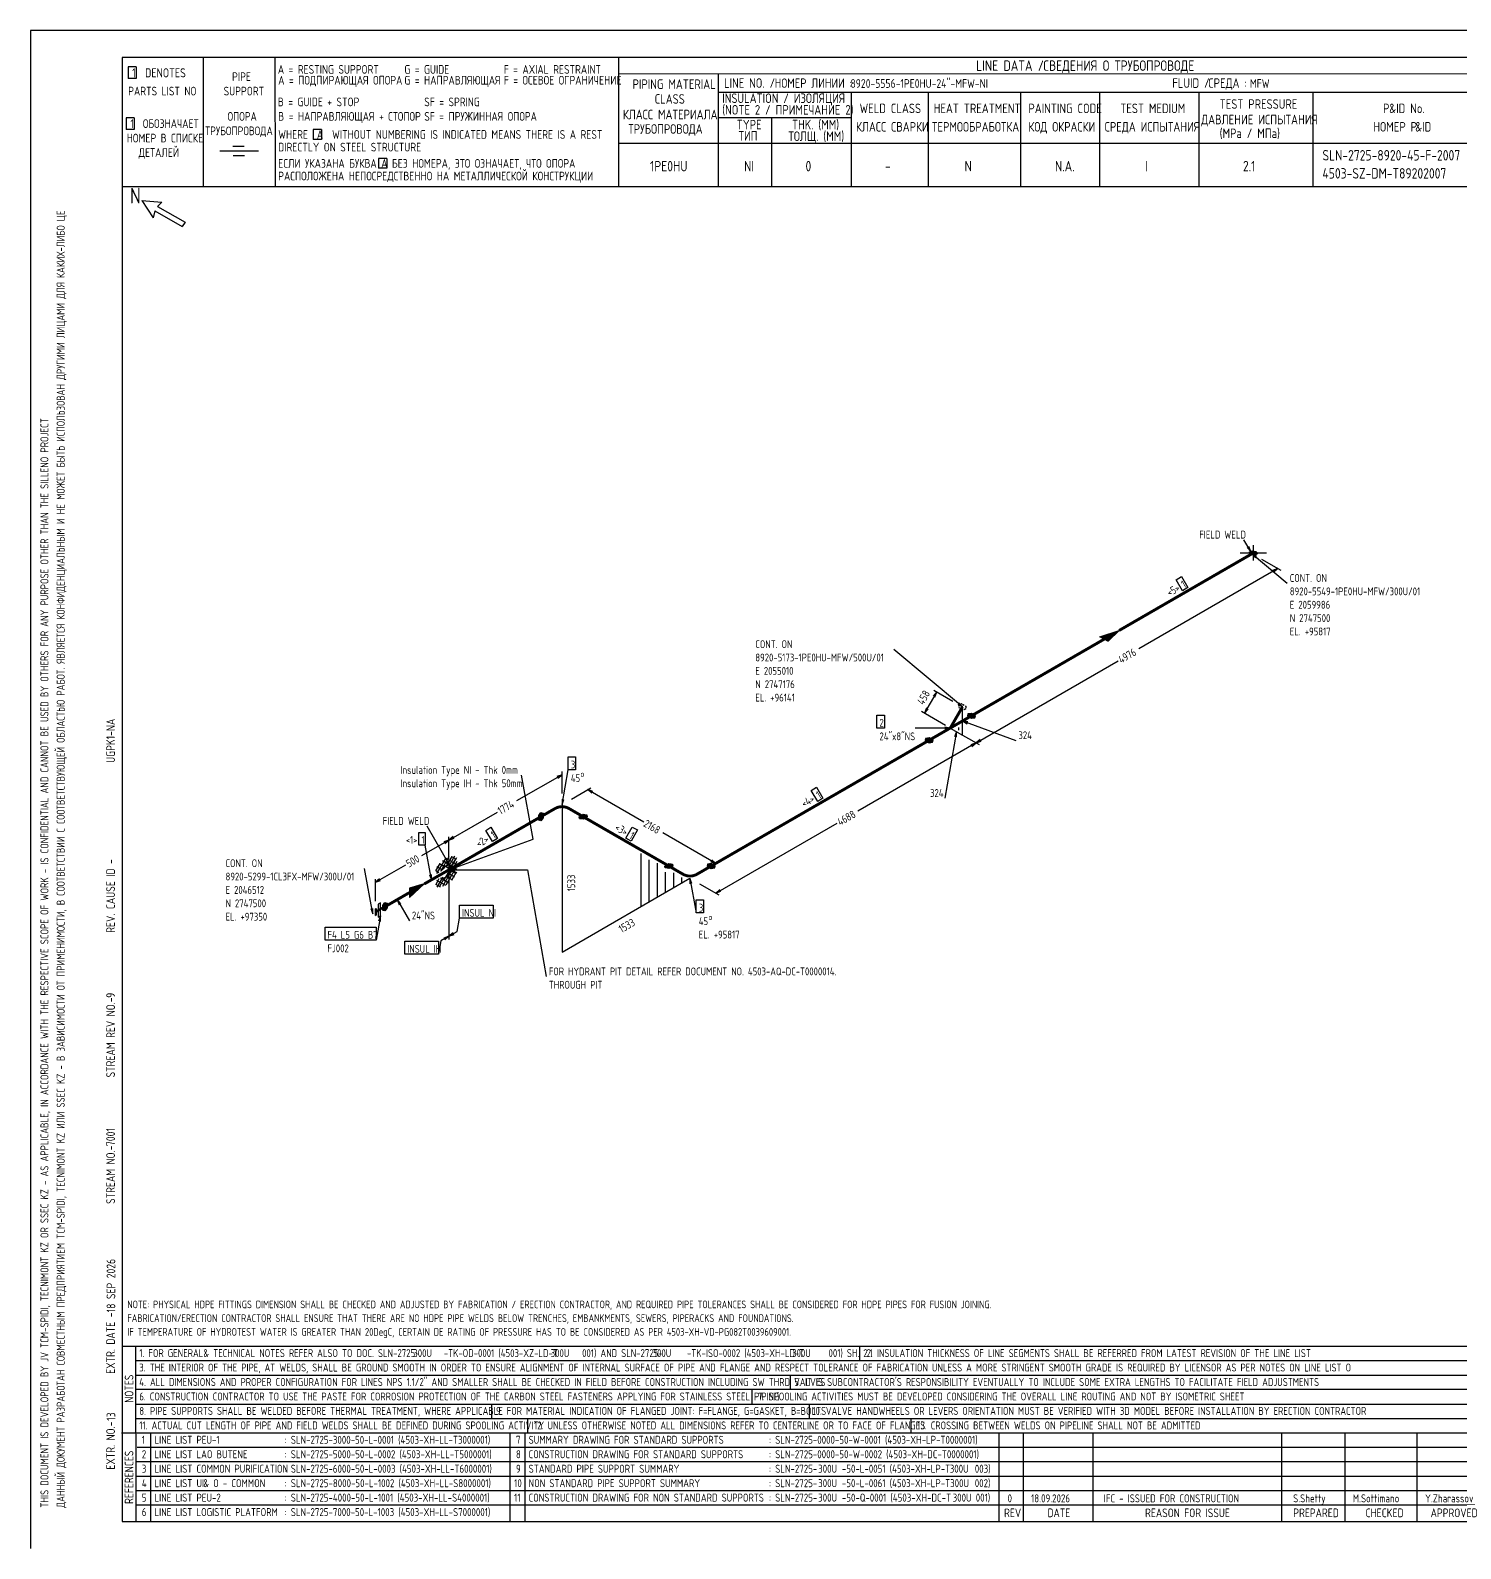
# Model space of a CAD drawing. Extents: x -1005 to 594, y -998 to 420.
# Drawn here: x 0 to 395.7, y 0 to 420 of the extents above; entities that cross this region are included whole.
import ezdxf

# ---------------------------------------------------------------- set-up
doc = ezdxf.new("R2010")
doc.units = 0
doc.linetypes.add('GT100', pattern=[0.8, 0.533333, -0.266667])
doc.styles.add('TTFN17', font='GOST type A')

msp = doc.modelspace()

# ---------------------------------------------------------------- linework, layer by layer
at = {"layer": 'GT_1', "flags": 128}
for points in [[(0, 420), (0, 0)], [(594, 420), (0, 420)], [(589.1, 412.5), (25.4, 412.5)], [(25.4, 412.5), (25.4, 7.5)], [(47.8, 412.5), (47.8, 376.7)], [(67.6, 412.5), (67.7, 376.7)], [(162.7, 412.5), (162.7, 376.7)], [(29.3, 409.9), (27.1, 409.9)], [(27.1, 409.9), (27.1, 406.7)], [(29.3, 409.9), (29.3, 406.7)], [(589.1, 408), (162.7, 407.9)], [(190.3, 407.8), (190.3, 376.7)], [(29.3, 406.7), (27.1, 406.7)], [(190.3, 402.9), (402.7, 402.9)], [(227.1, 402.9), (227.1, 376.7)], [(248.4, 402.9), (248.4, 376.8)], [(273.9, 402.9), (273.9, 376.7)], [(295.8, 402.9), (295.8, 376.7)], [(323.2, 402.9), (323.2, 376.7)], [(354.8, 402.9), (354.8, 376.8)], [(28.7, 395.8), (26.5, 395.8)], [(26.5, 395.8), (26.5, 392.6)], [(28.7, 395.8), (28.7, 392.6)], [(227.1, 395.8), (190.3, 395.8)], [(205, 395.8), (205, 376.7)], [(28.7, 392.6), (26.5, 392.6)], [(80.5, 392.6), (78.2, 392.6)], [(78.2, 392.6), (78.2, 389.8)], [(80.5, 392.6), (80.5, 389.8)], [(63.1, 386.6), (52.4, 386.6)], [(59.1, 387.9), (56, 387.9)], [(80.5, 389.8), (78.2, 389.8)], [(230.2, 388.7), (162.7, 388.7)], [(402.7, 388.7), (226.9, 388.7)], [(59.2, 385.3), (56.1, 385.3)], [(98.6, 384.6), (96.3, 384.6)], [(96.3, 384.6), (96.3, 381.9)], [(98.6, 384.6), (98.6, 381.9)], [(98.6, 381.9), (96.3, 381.9)], [(402.7, 376.7), (25.4, 376.7)], [(30.8, 372.9), (34, 368.1)], [(30.8, 372.9), (36.4, 372.5)], [(34.4, 370.1), (34, 368.1)], [(34.4, 370.1), (42, 365.7)], [(36.4, 372.5), (35.2, 371.3)], [(35.2, 371.3), (42.8, 366.9)], [(42.8, 366.9), (42, 365.7)], [(337.575, 275.825), (335.7, 279.05)], [(336.6, 276.95), (337.575, 275.825), (337.05, 277.25)], [(338.325, 273.35), (338.325, 277.55)], [(334.65, 275.45), (341.925, 275.45)], [(337.2, 275.675), (337.95, 276.05), (339.075, 275.825), (339.375, 275.225), (338.7, 274.775), (337.575, 275), (337.2, 275.675)], [(337.242, 275.6), (339.188, 275.6)], [(337.353, 275.4), (339.288, 275.4)], [(337.45, 275.8), (339.088, 275.8)], [(337.464, 275.2), (339.337, 275.2)], [(337.575, 275), (339.037, 275)], [(339.225, 274.475), (337.95, 275.225), (338.925, 274.1)], [(337.95, 275.225), (347.7, 267.05)], [(340.575, 273.725), (345.9, 270.65)], [(345.075, 271.1), (306.6, 248.9)], [(316.95, 268.025), (318.45, 268.925), (320.175, 265.85), (318.75, 264.95), (316.95, 268.025)], [(343.95, 270.125), (345.075, 271.1), (343.65, 270.575)], [(297.075, 251.6), (295.875, 252.275), (301.2, 254), (298.125, 251), (296.025, 252.2), (300.825, 253.775), (298.05, 251.075), (296.175, 252.125), (300.375, 253.55), (297.9, 251.15), (296.325, 252.05), (300, 253.25), (297.75, 251.225), (296.475, 251.9), (299.625, 253.1), (297.6, 251.3), (296.625, 251.825), (299.175, 252.8), (297.45, 251.375), (296.775, 251.75), (298.875, 252.65), (297.3, 251.45), (296.925, 251.675), (298.425, 252.35), (297.15, 251.525), (297.075, 251.6), (301.2, 254)], [(257.85, 232.85), (238.875, 248.75)], [(261.6, 222.875), (300.9, 245.6)], [(250.725, 236.975), (248.025, 232.325)], [(250.2, 235.55), (250.725, 236.975), (249.75, 235.85)], [(255.225, 234.35), (249.9, 237.425)], [(253.2, 227.75), (246.525, 231.575)], [(247.875, 232.55), (247.35, 231.125), (248.325, 232.25)], [(247.35, 231.125), (248.025, 232.325)], [(256.575, 233.6), (257.85, 232.85), (256.875, 233.975)], [(257.85, 225.05), (257.85, 232.85)], [(260.325, 231.05), (259.35, 230.9), (259.2, 230.375), (260.325, 229.7), (261.3, 229.85), (261.45, 230.375), (260.325, 231.05)], [(234.15, 230.6), (236.325, 230.6), (236.325, 227), (234.15, 227), (234.15, 230.6)], [(254.475, 227), (244.725, 227)], [(252.975, 226.775), (254.475, 227), (252.975, 227.225)], [(254.475, 227), (257.85, 225.05)], [(256.725, 227.15), (256.725, 226.4)], [(259.35, 228.725), (257.85, 228.95), (259.125, 228.2)], [(257.85, 228.95), (272.625, 223.55)], [(259.207, 230.4), (261.408, 230.4)], [(259.264, 230.6), (261.075, 230.6)], [(259.321, 230.8), (260.742, 230.8)], [(259.492, 230.2), (261.4, 230.2)], [(259.825, 230), (261.343, 230)], [(260.158, 229.8), (260.975, 229.8)], [(261.6, 222.875), (228.9, 203.975)], [(248.625, 224.3), (247.65, 224.15), (247.5, 223.625), (248.625, 222.95), (249.6, 223.1), (249.75, 223.625), (248.625, 224.3)], [(247.542, 223.6), (249.743, 223.6)], [(247.55, 223.8), (249.458, 223.8)], [(247.607, 224), (249.125, 224)], [(247.875, 223.4), (249.686, 223.4)], [(247.975, 224.2), (248.792, 224.2)], [(248.208, 223.2), (249.629, 223.2)], [(256.2, 226.025), (252.975, 207.575)], [(256.2, 224.525), (256.2, 226.025), (255.675, 224.6)], [(255.75, 226.25), (262.425, 222.425)], [(255.75, 226.25), (262.425, 222.425)], [(260.475, 221.9), (261.6, 222.875), (260.175, 222.35)], [(262.725, 223.85), (261.6, 222.875), (263.025, 223.4)], [(148.8, 219.05), (150.825, 219.05), (150.825, 215.45), (148.8, 215.45), (148.8, 219.05)], [(147.075, 205.85), (148.8, 215.45)], [(147.075, 208.85), (147.075, 215)], [(115.8, 187.775), (139.05, 196.25), (135.9, 213.95)], [(147.075, 214.1), (134.475, 206.825)], [(145.95, 213.125), (147.075, 214.1), (145.65, 213.575)], [(149.7, 207.35), (155.025, 210.425)], [(216, 209.75), (217.425, 210.65), (219.225, 207.575), (217.8, 206.675), (216, 209.75)], [(147.075, 207.35), (147.075, 205.85), (147.6, 207.275)], [(147.075, 205.85), (147.075, 164.975)], [(155.625, 209.45), (154.2, 209.975), (155.325, 209)], [(154.2, 209.975), (169.725, 201.05)], [(115.8, 196.025), (129.225, 203.75)], [(141.825, 202.175), (141.225, 201.35), (140.625, 201.5), (140.625, 202.775), (141.225, 203.6), (141.825, 203.45), (141.825, 202.175)], [(140.625, 202.6), (141.825, 202.6)], [(140.625, 202.4), (141.825, 202.4)], [(140.625, 202.2), (141.825, 202.2)], [(140.625, 202), (141.698, 202)], [(140.625, 201.8), (141.552, 201.8)], [(140.625, 201.6), (141.407, 201.6)], [(140.643, 202.8), (141.825, 202.8)], [(140.789, 203), (141.825, 203)], [(140.934, 203.2), (141.825, 203.2)], [(141.08, 203.4), (141.825, 203.4)], [(152.925, 201.8), (151.95, 201.95), (151.8, 202.475), (152.925, 203.15), (153.9, 203), (154.05, 202.475), (152.925, 201.8)], [(151.821, 202.4), (153.925, 202.4)], [(151.879, 202.2), (153.592, 202.2)], [(151.936, 202), (153.258, 202)], [(152.008, 202.6), (154.014, 202.6)], [(152.342, 202.8), (153.957, 202.8)], [(152.675, 203), (153.9, 203)], [(107.475, 198.125), (109.2, 198.125), (109.2, 194.6), (107.475, 194.6), (107.475, 198.125)], [(116.175, 188.825), (109.8, 199.85)], [(126, 198.65), (127.425, 199.55), (129.225, 196.475), (127.8, 195.575), (126, 198.65)], [(166.5, 199.625), (167.925, 198.8), (166.2, 195.725), (164.7, 196.55), (166.5, 199.625)], [(189.6, 189.575), (174.975, 197.975)], [(189.6, 181.325), (223.2, 200.675)], [(115.8, 196.025), (108.225, 191.675)], [(110.925, 185), (109.2, 194.6)], [(114.675, 195.05), (115.8, 196.025), (114.375, 195.5)], [(116.925, 197), (115.8, 196.025), (117.225, 196.55)], [(115.8, 190.775), (115.8, 196.925)], [(115.8, 190.775), (115.8, 196.925)], [(95.475, 184.325), (103.875, 189.2)], [(113.25, 189.575), (112.05, 187.475)], [(114.825, 190.925), (112.35, 186.725)], [(113.175, 189.5), (114.675, 188.6)], [(115.8, 191.375), (113.475, 187.325)], [(114, 190.325), (117.975, 188)], [(117.975, 190.1), (114, 183.125)], [(114.375, 184.85), (117.975, 191.15)], [(114.375, 189.05), (117.975, 186.95)], [(114.9, 191), (118.125, 189.2)], [(118.125, 189.125), (114.9, 183.5)], [(116.55, 191.45), (115.05, 188.825)], [(115.2, 189.95), (116.175, 188.825), (115.65, 190.25)], [(115.8, 186.95), (116.55, 187.325), (116.925, 188.375), (116.55, 189.05), (115.8, 188.6), (115.425, 187.55), (115.8, 186.95)], [(117.375, 191.525), (115.8, 188.825)], [(117.6, 190.775), (116.175, 188.3)], [(116.475, 191.45), (117.75, 190.7)], [(168.975, 177.65), (168.975, 192.275)], [(171.225, 178.925), (171.225, 190.55)], [(173.475, 180.275), (173.475, 189.65)], [(176.625, 188.15), (175.65, 188.3), (175.5, 188.825), (176.625, 189.5), (177.6, 189.35), (177.75, 188.825), (176.625, 188.15)], [(175.792, 189), (177.7, 189)], [(176.125, 189.2), (177.643, 189.2)], [(176.458, 189.4), (177.275, 189.4)], [(185.1, 186.95), (190.425, 190.025)], [(188.325, 189.5), (187.35, 189.35), (187.2, 188.825), (188.325, 188.15), (189.3, 188.3), (189.45, 188.825), (188.325, 189.5)], [(187.25, 189), (189.158, 189)], [(187.307, 189.2), (188.825, 189.2)], [(187.675, 189.4), (188.492, 189.4)], [(188.175, 190.1), (189.6, 189.575), (188.475, 190.55)], [(94.725, 175.625), (92.475, 188.15)], [(96.6, 185.3), (95.475, 184.325), (96.9, 184.85)], [(95.475, 179.075), (95.475, 185.225)], [(110.4, 186.425), (110.925, 185), (110.925, 186.5)], [(112.125, 187.625), (112.95, 187.025)], [(113.025, 185.3), (112.125, 183.725)], [(112.35, 184.925), (114.825, 183.5)], [(112.425, 188.675), (114, 187.775)], [(114, 185.675), (112.425, 182.975)], [(114.6, 185.6), (113.175, 183.125)], [(113.475, 185.525), (115.8, 184.175)], [(113.85, 185.75), (113.85, 185.75), (114.15, 185.6), (114.525, 185.6), (114.9, 185.825), (115.275, 186.125), (115.575, 186.5), (115.95, 187.025), (116.1, 187.55), (116.175, 188), (116.1, 188.45), (115.95, 188.75), (115.575, 188.9), (115.275, 188.9), (114.9, 188.75), (114.525, 188.525), (114.15, 188.075), (113.775, 187.55)], [(115.05, 185.825), (116.55, 185.075)], [(115.443, 187.6), (116.648, 187.6)], [(115.514, 187.8), (116.72, 187.8)], [(115.519, 187.4), (116.577, 187.4)], [(115.586, 188), (116.791, 188)], [(115.644, 187.2), (116.3, 187.2)], [(115.657, 188.2), (116.862, 188.2)], [(115.729, 188.4), (116.911, 188.4)], [(115.8, 188.6), (116.8, 188.6)], [(117.075, 188.525), (115.8, 187.775), (117.3, 188)], [(117.3, 188), (115.8, 187.775), (117.3, 187.55)], [(115.8, 187.775), (137.55, 187.775), (142.725, 158.225)], [(115.8, 186.725), (117.375, 185.825)], [(115.8, 186.275), (115.8, 168.5)], [(115.8, 186.275), (115.8, 168.5)], [(116.133, 188.8), (116.689, 188.8)], [(116.175, 187.85), (117.6, 186.875)], [(117.75, 187.1), (116.475, 184.85)], [(147.075, 164.975), (182.475, 185.45)], [(175.507, 188.8), (177.708, 188.8)], [(175.564, 188.6), (177.375, 188.6)], [(175.621, 188.4), (177.042, 188.4)], [(175.725, 181.55), (175.725, 187.175)], [(177.975, 182.825), (177.975, 186.95)], [(180.225, 184.175), (180.225, 185.675)], [(183, 184.025), (182.475, 185.45), (182.475, 183.95)], [(182.475, 185.45), (184.2, 175.85)], [(187.242, 188.8), (189.443, 188.8)], [(187.575, 188.6), (189.386, 188.6)], [(187.908, 188.4), (189.329, 188.4)], [(104.85, 181.475), (104.85, 180.125), (108.975, 183.875), (104.85, 182.675), (104.85, 180.275), (108.6, 183.65), (104.85, 182.6), (104.85, 180.5), (108.15, 183.425), (104.85, 182.375), (104.85, 180.65), (107.775, 183.125), (104.85, 182.225), (104.85, 180.8), (107.4, 182.975), (104.85, 182.075), (104.85, 180.95), (106.95, 182.675), (104.85, 181.925), (104.85, 181.175), (106.65, 182.525), (104.85, 181.7), (104.85, 181.325), (106.2, 182.225), (104.85, 181.55), (104.85, 181.475), (108.975, 183.875)], [(112.05, 183.8), (113.325, 183.05)], [(185.1, 183.95), (190.425, 180.875)], [(190.725, 182.3), (189.6, 181.325), (191.025, 181.85)], [(94.2, 177.05), (94.725, 175.625), (94.725, 177.125)], [(95.475, 176.3), (98.1, 177.8)], [(95.475, 176.075), (98.1, 177.575)], [(98.1, 177.425), (95.475, 175.925)], [(95.475, 175.175), (95.625, 175.25), (95.475, 176.975), (95.625, 177.05), (95.475, 175.175), (95.475, 176.975)], [(95.625, 177.05), (95.625, 175.25)], [(96.225, 176.525), (96.225, 174.725), (96.825, 175.025), (96.825, 178.625), (96.225, 178.325), (96.225, 176.525)], [(98.7, 177.275), (98.1, 176.45), (97.5, 176.6), (97.5, 177.875), (98.1, 178.7), (98.7, 178.55), (98.7, 177.275)], [(97.5, 177.8), (98.7, 177.8)], [(97.5, 177.6), (98.7, 177.6)], [(97.5, 177.4), (98.7, 177.4)], [(97.5, 177.2), (98.645, 177.2)], [(97.5, 177), (98.5, 177)], [(97.5, 176.8), (98.355, 176.8)], [(97.5, 176.6), (98.209, 176.6)], [(97.591, 178), (98.7, 178)], [(97.736, 178.2), (98.7, 178.2)], [(97.882, 178.4), (98.7, 178.4)], [(102.45, 178.4), (101.475, 179.525), (102, 178.1)], [(101.475, 179.525), (104.85, 173.675)], [(118.725, 178.025), (128.025, 178.025), (128.025, 174.425), (118.725, 174.425), (118.725, 178.025)], [(184.2, 179.45), (186.225, 179.45), (186.225, 175.85), (184.2, 175.85), (184.2, 179.45)], [(96.825, 175.025), (95.625, 168.35)], [(96.825, 173.525), (96.825, 175.025), (96.3, 173.6)], [(118.05, 170.75), (118.725, 174.425)], [(81.525, 171.95), (95.625, 171.95), (95.625, 168.35), (81.525, 168.35), (81.525, 171.95)], [(103.575, 168.05), (112.875, 168.05), (112.875, 164.45), (103.575, 164.45), (103.575, 168.05)], [(113.55, 168.125), (112.875, 164.45)], [(115.8, 169.4), (113.55, 168.125)], [(114.675, 168.425), (115.8, 169.4), (114.375, 168.875)], [(115.8, 169.4), (118.05, 170.75)], [(116.925, 170.375), (115.8, 169.4), (117.225, 169.925)], [(25.3, 56), (402.7, 56)], [(29.1, 56), (29.2, 7.5)], [(229.4, 56), (229.4, 52)], [(29.1, 52), (402.7, 52)], [(29.1, 48), (402.7, 48)], [(210.2, 48), (210.2, 44)], [(402.7, 44), (29.1, 44)], [(199.6, 44), (199.6, 40)], [(29.2, 40), (402.7, 40)], [(127.6, 40), (127.6, 36)], [(215.4, 40), (215.4, 36)], [(29.1, 36), (402.7, 36)], [(137.5, 36), (137.5, 32)], [(243.6, 36), (243.6, 32)], [(25.2, 32), (402.7, 32)], [(33.2, 32), (33.2, 7.6)], [(132.6, 32), (132.6, 7.6)], [(136.8, 32), (136.8, 7.6)], [(267.9, 32), (267.9, 7.5)], [(274.6, 32), (274.6, 7.5)], [(293.9, 32), (293.9, 7.5)], [(346.1, 32), (346.1, 7.5)], [(363.6, 32), (363.6, 7.5)], [(383.5, 32), (383.5, 7.5)], [(402.7, 28), (29.5, 28)], [(402.7, 24), (29.1, 24)], [(402.7, 20), (29.1, 20)], [(402.7, 16), (29.1, 16)], [(402.7, 12), (29.2, 12)], [(25.4, 7.5), (589.1, 7.5)], [(0, 0), (0, 0)]]:
    msp.add_lwpolyline(points, dxfattribs=at)
at = {"layer": 'GT_1', "const_width": 0.8, "flags": 128}
for points in [[(301.2, 254), (337.95, 275.225)], [(260.325, 230.375), (297.075, 251.6)], [(254.475, 227), (257.85, 232.85)], [(248.625, 223.625), (254.475, 227)], [(254.475, 227), (260.325, 230.375)], [(188.325, 188.825), (248.625, 223.625)], [(115.8, 187.775), (141.225, 202.475)], [(141.225, 202.475), (145.125, 204.725)], [(149.025, 204.725), (152.925, 202.475)], [(152.925, 202.475), (176.625, 188.825)], [(176.625, 188.825), (180.525, 186.575)], [(184.425, 186.575), (188.325, 188.825)], [(108.975, 183.875), (115.8, 187.775)], [(98.1, 177.575), (104.85, 181.475)]]:
    msp.add_lwpolyline(points, dxfattribs=at)
at = {"layer": 'GT_1', "linetype": 'GT100', "flags": 128}
msp.add_lwpolyline([(258.75, 233.075), (258.825, 232.325), (258.075, 231.95), (256.95, 232.625), (256.875, 233.375), (257.625, 233.75), (258.75, 233.075)], dxfattribs=at)
at = {"layer": 'GT_1', "const_width": 0.8, "flags": 128}
for points in [[(145.125, 204.725, -0.267941), (149.025, 204.725)], [(180.525, 186.575, 0.267941), (184.425, 186.575)]]:
    msp.add_lwpolyline(points, format="xyb", dxfattribs=at)

# ---------------------------------------------------------------- texts
at = {"layer": 'GT_1', "style": 'TTFN17'}
for s, height, p in [('LINE DATA /', 2.8875, (261.633, 408.8)), ('СВЕДЕНИЯ О ТРУБОПРОВОДЕ', 2.8875, (280.233, 408.8)), (' 1  DENOTES', 2.5025, (26.875, 407)), (' PIPE', 2.4062, (54.561, 406)), ('A = RESTING SUPPORT', 2.40625, (68.461, 408)), ('A = ПОДПИРАЮЩАЯ ОПОРА', 2.40625, (68.561, 405)), ('G = GUIDE', 2.4062, (103.461, 408)), ('G = НАПРАВЛЯЮЩАЯ', 2.40625, (103.461, 405)), ('F = AXIAL RESTRAINT', 2.40625, (130.961, 408)), ('F = ОСЕВОЕ ОГРАНИЧЕНИЕ', 2.40625, (130.961, 405)), ('PARTS LIST NO', 2.40625, (27.061, 402)), ('SUPPORT', 2.4062, (53.461, 402)), ('PIPING MATERIAL', 2.64687, (166.597, 403.8)), ('LINE NO. /', 2.6469, (191.897, 404.1)), ('НОМЕР ЛИНИИ :', 2.59875, (205.89, 404.1)), ('8920-5556-1PE0HU-24"-MFW-NI', 2.40625, (226.861, 404.1)), ('FLUID /', 2.6469, (315.897, 404.1)), ('СРЕДА :', 2.6469, (325.897, 404.1)), ('MFW', 2.4062, (337.361, 404.1)), ('B = GUIDE + STOP', 2.40625, (68.461, 399)), ('SF = SPRING', 2.40625, (108.961, 399)), ('CLASS', 2.6469, (172.697, 399.7)), ('(NOTE 2 / ПРИМЕЧАНИЕ 2)', 2.64687, (191.397, 396.7)), ('INSULATION / ИЗОЛЯЦИЯ', 2.64687, (191.397, 399.9)), ('WELD CLASS', 2.6469, (229.397, 397.1)), ('HEAT TREATMENT', 2.64687, (249.897, 397.1)), ('PAINTING CODE', 2.64687, (276.097, 397.1)), ('TEST MEDIUM', 2.64687, (301.497, 397.1)), ('TEST PRESSURE', 2.64687, (328.997, 398.3)), ('P', 2.647, (374.197, 397.1)), ('&ID No.', 2.6469, (375.908, 397.1)), (' 1  ОБОЗНАЧАЕТ', 2.40625, (26.461, 393)), ('ОПОРА', 2.4062, (54.561, 395)), ('B = НАПРАВЛЯЮЩАЯ + СТОПОР', 2.40625, (68.561, 395)), ('SF = ПРУЖИННАЯ ОПОРА', 2.40625, (108.961, 395)), ('КЛАСС МАТЕРИАЛА', 2.64687, (163.897, 395.4)), ('TYPE', 2.6469, (195.397, 392.6)), ('THK. (MM)', 2.6469, (210.697, 392.6)), ('ДАВЛЕНИЕ ИСПЫТАНИЯ', 2.64687, (323.897, 394)), ('НОМЕР В СПИСКЕ', 2.40625, (26.661, 389)), ('ТРУБОПРОВОДА', 2.40625, (48.361, 391)), ('WHERE  A  WITHOUT NUMBERING IS INDICATED MEANS THERE IS A REST', 2.40625, (68.561, 390)), ('ТРУБОПРОВОДА', 2.64687, (165.397, 391.4)), ('ТИП', 2.6469, (195.897, 389.5)), ('ТОЛЩ. (ММ)', 2.6469, (209.697, 389.4)), ('КЛАСС СВАРКИ', 2.64687, (228.397, 392)), ('ТЕРМООБРАБОТКА', 2.64687, (249.397, 392)), ('КОД ОКРАСКИ', 2.64687, (276.097, 392)), ('СРЕДА ИСПЫТАНИЯ', 2.64687, (297.197, 392)), ('(MPa / МПа)', 2.64687, (328.997, 390.2)), ('НОМЕР P', 2.6469, (371.497, 392)), ('&ID', 2.6469, (383.097, 392)), ('ДЕТАЛЕЙ', 2.4062, (29.961, 385)), ('DIRECTLY ON STEEL STRUCTURE', 2.40625, (68.561, 386.5)), ('SLN-2725-8920-45-F-2007', 2.8875, (357.433, 384)), ('ЕСЛИ УКАЗАНА БУКВА A БЕЗ НОМЕРА, ЭТО ОЗНАЧАЕТ, ЧТО ОПОРА', 2.40625, (68.561, 382)), ('1PE0HU', 2.8875, (171.433, 381)), ('NI', 2.8875, (197.433, 381)), ('0', 2.888, (214.433, 381)), ('-', 2.888, (236.433, 381)), ('N', 2.888, (258.433, 381)), ('N.A.', 2.8875, (283.433, 381)), ('I', 2.888, (308.433, 381)), ('2.1', 2.8875, (335.433, 381)), ('РАСПОЛОЖЕНА НЕПОСРЕДСТВЕННО НА МЕТАЛЛИЧЕСКОЙ КОНСТРУКЦИИ', 2.40625, (68.561, 378.5)), ('4503-SZ-DM-T89202007', 2.8875, (357.433, 379)), ('N', 4.331, (27.55, 372.1)), ('FIELD WELD', 2.1656, (323.357, 279.425)), ('CONT. ON', 2.1656, (348.4, 267.425)), ('8920-5549-1PE0HU-MFW/300U/01', 2.16562, (348.4, 263.728)), ('E 2059986', 2.1656, (348.4, 260.03)), ('N 2747500', 2.1656, (348.4, 256.333)), ('EL. +95817', 2.1656, (348.4, 252.635)), ('CONT. ON', 2.1656, (200.546, 249.125)), ('8920-5173-1PE0HU-MFW/500U/01', 2.16562, (200.546, 245.428)), ('E 2055010', 2.1656, (200.546, 241.73)), ('N 2747176', 2.1656, (200.546, 238.033)), ('EL. +96141', 2.1656, (200.546, 234.335)), ('2', 2.166, (234.874, 227.375)), ('24"x8"NS', 2.1656, (234.874, 223.625)), ('324', 2.1656, (273.325, 223.925)), ('Insulation Type NI - Thk 0mm', 2.16562, (102.392, 214.325)), ('3', 2.166, (149.5, 215.825)), ('45', 2.1656, (149.5, 212.075)), ('o', 1.624, (152.145, 213.481)), ('Insulation Type IH - Thk 50mm.', 2.16562, (102.392, 210.628)), ('324', 2.1656, (248.879, 207.95)), ('FIELD WELD', 2.1656, (97.457, 200.225)), ('<1>', 2.1656, (103.858, 194.975)), ('1', 2.166, (108.216, 194.975)), ('CONT. ON', 2.1656, (53.989, 188.525)), ('8920-5299-1CL3FX-MFW/300U/01', 2.16562, (53.989, 184.828)), ('E 2046512', 2.1656, (53.989, 181.13)), ('N 2747500', 2.1656, (53.989, 177.433)), ('24"NS', 2.1656, (105.55, 174.05)), ('INSUL NI', 2.1656, (119.425, 174.8)), ('3', 2.166, (184.9, 176.225)), ('EL. +97350', 2.1656, (53.989, 173.735)), ('45', 2.1656, (184.9, 172.475)), ('o', 1.624, (187.545, 173.881)), ('F4 L5 G6 B7', 2.16562, (82.193, 168.725)), ('EL. +95817', 2.1656, (184.9, 168.778)), ('FJ002', 2.1656, (82.193, 164.975)), ('INSUL IH', 2.1656, (104.269, 164.825)), ('FOR HYDRANT PIT DETAIL REFER DOCUMENT NO. 4503-AQ-DC-T0000014.', 2.16562, (143.425, 158.6)), ('THROUGH PIT', 2.16562, (143.425, 154.903)), ('NOTE: PHYSICAL HDPE FITTINGS DIMENSION SHALL BE CHECKED AND ADJUSTED BY FABRICATION / ERECTION CONTRACTOR, AND REQUIRED PIPE TOLERANCES SHALL BE CONSIDERED FOR HDPE PIPES FOR FUSION JOINING.', 2.1175, (26.818, 66.5)), ('FABRICATION/ERECTION CONTRACTOR SHALL ENSURE THAT THERE ARE NO HDPE PIPE WELDS BELOW TRENCHES, EMBANKMENTS, SEWERS, PIPERACKS AND FOUNDATIONS.', 2.1175, (26.818, 62.7)), ('IF TEMPERATURE OF HYDROTEST WATER IS GREATER THAN 20DegC, CERTAIN DE RATING OF PRESSURE HAS TO BE CONSIDERED AS PER 4503-XH-VD-PG082T0039609001.', 2.1175, (26.818, 58.9)), ('1. FOR GENERAL', 2.18487, (30.128, 53)), ('& TECHNICAL NOTES REFER ALSO TO DOC. SLN-2725-      -TK-OD-0001 (4503-XZ-LD-T      001) AND SLN-2725-      -TK-ISO-0002 (4503-XH-LD-T      001) SH. 2.1', 2.18487, (47.868, 53)), ('300U', 2.1849, (105.928, 53)), ('300U', 2.1849, (143.928, 53)), ('300U', 2.1849, (172.128, 53)), ('300U', 2.1849, (210.728, 53)), ('2. INSULATION THICKNESS OF LINE SEGMENTS SHALL BE REFERRED FROM LATEST REVISION OF THE LINE LIST', 2.18487, (231.328, 53)), ('3. THE INTERIOR OF THE PIPE, AT WELDS, SHALL BE GROUND SMOOTH IN ORDER TO ENSURE ALIGNMENT OF INTERNAL SURFACE OF PIPE AND FLANGE AND RESPECT TOLERANCE OF FABRICATION UNLESS A MORE STRINGENT SMOOTH GRADE IS REQUIRED BY LICENSOR AS PER NOTES ON LINE LIST O', 2.18487, (30.128, 49)), ('4. ALL DIMENSIONS AND PROPER CONFIGURATION FOR LINES NPS 1.1/2" AND SMALLER SHALL BE CHECKED IN FIELD BEFORE CONSTRUCTION INCLUDING SW THRD VALVES', 2.18487, (30.128, 45)), ("5. IT IS SUBCONTRACTOR'S RESPONSIBILITY EVENTUALLY TO INCLUDE SOME EXTRA LENGTHS TO FACILITATE FIELD ADJUSTMENTS", 2.18487, (211.328, 45)), ('6. CONSTRUCTION CONTRACTOR TO USE THE PASTE FOR CORROSION PROTECTION OF THE CARBON STEEL FASTENERS APPLYING FOR STAINLESS STEEL PIPING', 2.18487, (30.128, 41)), ('7. SPOOLING ACTIVITIES MUST BE DEVELOPED CONSIDERING THE OVERALL LINE ROUTING AND NOT BY ISOMETRIC SHEET', 2.18487, (201.328, 41)), ('8. PIPE SUPPORTS SHALL BE WELDED BEFORE THERMAL TREATMENT, WHERE APPLICABLE', 2.18487, (30.128, 37)), ('9. FOR MATERIAL INDICATION OF FLANGED JOINT: F=FLANGE, G=GASKET, B=BOLTS', 2.18487, (128.828, 37)), ('10. VALVE HANDWHEELS OR LEVERS ORIENTATION MUST BE VERIFIED WITH 3D MODEL BEFORE INSTALLATION BY ERECTION CONTRACTOR', 2.18487, (216.328, 37)), ('11. ACTUAL CUT LENGTH OF PIPE AND FIELD WELDS SHALL BE DEFINED DURING SPOOLING ACTIVITY', 2.18487, (30.128, 33)), ('12. UNLESS OTHERWISE NOTED ALL DIMENSIONS REFER TO CENTERLINE OR TO FACE OF FLANGES', 2.18487, (139.328, 33)), ('13. CROSSING BETWEEN WELDS ON PIPELINE SHALL NOT BE ADMITTED', 2.18487, (245.328, 33)), ('1', 2.214, (30.832, 29)), ('LINE LIST PEU-1', 2.21375, (34.332, 29)), (': SLN-2725-3000-50-L-0001 (4503-XH-LL-T3000001)', 2.21375, (70.332, 29)), ('7', 2.214, (134.332, 29)), ('SUMMARY DRAWING FOR STANDARD SUPPORTS', 2.21375, (137.832, 29)), (': SLN-2725-0000-50-W-0001 (4503-XH-LP-T0000001)', 2.21375, (204.332, 29)), ('2', 2.214, (30.832, 25)), ('LINE LIST LAO BUTENE', 2.21375, (34.332, 25)), (': SLN-2725-5000-50-L-0002 (4503-XH-LL-T5000001)', 2.21375, (70.332, 25)), ('8', 2.214, (134.332, 25)), ('CONSTRUCTION DRAWING FOR STANDARD SUPPORTS', 2.21375, (137.832, 25)), (': SLN-2725-0000-50-W-0002 (4503-XH-DC-T0000001)', 2.21375, (204.332, 25)), ('3', 2.214, (30.832, 21)), ('LINE LIST COMMON PURIFICATION', 2.21375, (34.332, 21)), (': SLN-2725-6000-50-L-0003 (4503-XH-LL-T6000001)', 2.21375, (70.332, 21)), ('9', 2.214, (134.332, 21)), ('STANDARD PIPE SUPPORT SUMMARY', 2.21375, (137.832, 21)), (': SLN-2725-      -50-L-0051 (4503-XH-LP-T      003)', 2.21375, (204.332, 21)), ('300U', 2.2138, (217.932, 21)), ('300U', 2.2138, (254.332, 21)), ('4', 2.214, (30.832, 17)), ('LINE LIST UI', 2.21375, (34.332, 17)), ('& O - COMMON', 2.21375, (47.849, 17)), (': SLN-2725-8000-50-L-1002 (4503-XH-LL-S8000001)', 2.21375, (70.332, 17)), ('10', 2.2138, (133.832, 17)), ('NON STANDARD PIPE SUPPORT SUMMARY', 2.21375, (137.832, 17)), (': SLN-2725-      -50-L-0061 (4503-XH-LP-T      002)', 2.21375, (204.332, 17)), ('300U', 2.2138, (217.932, 17)), ('300U', 2.2138, (254.432, 17)), ('5', 2.214, (30.832, 13)), ('LINE LIST PEU-2', 2.21375, (34.332, 13)), (': SLN-2725-4000-50-L-1001 (4503-XH-LL-S4000001)', 2.21375, (70.332, 13)), ('11', 2.2138, (133.832, 13)), ('CONSTRUCTION DRAWING FOR NON STANDARD SUPPORTS', 2.21375, (137.832, 13)), (': SLN-2725-      -50-Q-0001 (4503-XH-DC-T      001)', 2.21375, (204.332, 13)), ('300U', 2.2138, (217.932, 13)), ('300U', 2.2138, (255.132, 13)), ('0', 2.214, (270.332, 12.8)), ('18.09.2026', 2.2138, (276.832, 12.8)), ('IFC - ISSUED FOR CONSTRUCTION', 2.21375, (296.932, 12.8)), ('S.Shetty', 2.2138, (349.332, 12.8)), ('M.Sottimano', 2.21375, (365.832, 12.8)), ('Y.Zharassov', 2.21375, (385.832, 12.8)), ('6', 2.214, (30.832, 9)), ('LINE LIST LOGISTIC PLATFORM', 2.21375, (34.332, 9)), (': SLN-2725-7000-50-L-1003 (4503-XH-LL-S7000001)', 2.21375, (70.332, 9)), ('REV', 2.4062, (269.361, 8.7)), ('DATE', 2.4062, (281.361, 8.7)), ('REASON FOR ISSUE', 2.40625, (308.361, 8.7)), ('PREPARED', 2.4062, (349.361, 8.7)), ('CHECKED', 2.4062, (369.361, 8.7)), ('APPROVED', 2.4062, (387.361, 8.7))]:
    msp.add_text(s, height=height, dxfattribs=at).set_placement(p)
for s, height, rotation, p in [('ДАННЫЙ ДОКУМЕНТ РАЗРАБОТАН СОВМЕСТНЫМ ПРЕДПРИЯТИЕМ TCM-SPIDI, TECNIMONT KZ ИЛИ SSEC KZ - В ЗАВИСИМОСТИ ОТ ПРИМЕНИМОСТИ, В СООТВЕТСТВИИ С СООТВЕТСТВУЮЩЕЙ ОБЛАСТЬЮ РАБОТ. ЯВЛЯЕТСЯ КОНФИДЕНЦИАЛЬНЫМ И НЕ МОЖЕТ БЫТЬ ИСПОЛЬЗОВАН ДРУГИМИ ЛИЦАМИ ДЛЯ КАКИХ-ЛИБО ЦЕ', 2.21375, 90, (9.5, 11.332)), ('THIS DOCUMENT IS DEVELOPED BY JV TCM-SPIDI, TECNIMONT KZ OR SSEC KZ - AS APPLICABLE, IN ACCORDANCE WITH THE RESPECTIVE SCOPE OF WORK - IS CONFIDENTIAL AND CANNOT BE USED BY OTHERS FOR ANY PURPOSE OTHER THAN THE SILLENO PROJECT', 2.21375, 90, (5, 11.332)), ('<5>', 2.1656, 30, (315.118, 263.301)), ('1', 2.166, 30, (319.162, 265.636)), ('4976', 2.1656, 30, (301.776, 244.776)), ('458', 2.1656, 60, (247.055, 233.222)), ('UGPK1-NA', 2.4062, 90, (23.4, 217.361)), ('1774', 2.1656, 30, (130.058, 202.967)), ('<4>', 2.1656, 30, (214.018, 204.951)), ('1', 2.166, 30, (218.196, 207.363)), ('4688', 2.1656, 30, (224.039, 199.888)), ('1', 2.166, 30, (128.196, 196.263)), ('<3>', 2.1656, -30, (161.443, 198.873)), ('1', 2.166, -30, (165.487, 196.538)), ('2168', 2.1656, -30, (169.415, 199.922)), ('<2>', 2.1656, 30, (124.018, 193.851)), ('REV. CAUSE ID -', 2.40625, 90, (23.4, 170.361)), ('500', 2.1656, 30, (104.73, 188.352)), ('1533', 2.1656, 90, (150.718, 181.843)), ('1533', 2.1656, 30, (163.537, 170.254)), ('STREAM REV NO.-', 2.40625, 90, (23.4, 130.361)), ('9', 2.406, 90, (23.4, 152.361)), ('7001', 2.4062, 90, (23.4, 111.361)), ('STREAM NO.-', 2.40625, 90, (23.4, 95.361)), ('18 SEP 2026', 2.40625, 90, (23.5, 65.361)), ('EXTR. DATE -', 2.40625, 90, (23.4, 48.361)), ('NOTES', 2.4062, 90, (28.5, 40.361)), ('EXTR. NO.-', 2.4062, 90, (23.4, 21.861)), ('13', 2.4062, 90, (23.5, 35.361)), ('REFERENCES', 2.4062, 90, (28.5, 12.361))]:
    msp.add_text(s, height=height, rotation=rotation, dxfattribs=at).set_placement(p)

doc.saveas('drawing.dxf')
